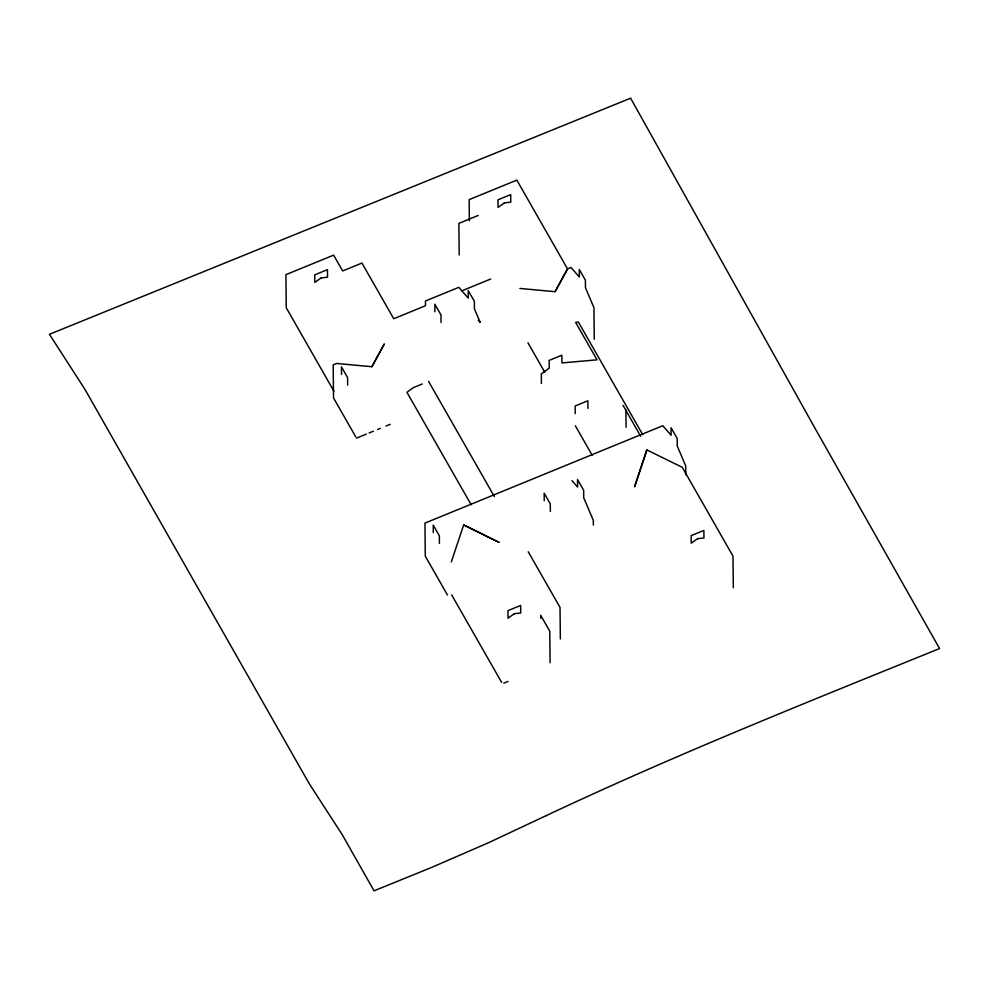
<?xml version="1.0" encoding="UTF-8"?>
<svg xmlns="http://www.w3.org/2000/svg" width="989" height="989" viewBox="0 0 989 989"><rect width="100%" height="100%" fill="white"/><g stroke="black" fill="none" stroke-linecap="round" stroke-linejoin="round"><path stroke-width="1.48" d="M646.855 449.908L634.567 486.848L646.88 449.921L682.262 467.315L732.985 556.115L733.319 587.676M451.343 561.876L463.656 524.936L499.037 542.343L463.656 524.936M371.864 366.696L384.325 343.937L371.889 366.709L336.631 363.47L333.182 364.879L333.528 397.949L355.706 436.792M555.101 291.656L567.55 268.909L570.999 267.5L579.356 277.031L579.282 269.478L585.401 280.196L585.476 287.75L593.944 307.678L594.278 339.239M478.182 215.466L458.871 223.378L459.205 254.939M461.653 290.914L490.668 279.034M422.278 383.979L413.217 387.688L406.949 392.312L471.197 504.81M356.473 438.127L366.313 434.097M369.132 432.947L373.348 431.216M377.563 429.498L380.382 428.348M386.007 426.036L390.222 424.318M503.809 683.176L508.012 681.446M519.855 288.442L555.089 291.681L567.55 268.909L516.839 180.109L469.145 199.642L469.367 220.683M478.268 320.201L480.172 322.365L474.423 308.84L474.349 301.286L468.23 290.568L468.304 298.134L458.834 287.329L425.468 300.99L425.517 305.712L393.746 318.73L361.949 263.062L342.651 270.961L333.614 255.137L285.908 274.67L286.254 307.74L333.948 391.236M571.939 480.592L577.613 487.058L577.527 479.504L583.646 490.21L583.733 497.776L593.326 520.35L593.375 525.072M642.677 434.604L578.417 322.093L575.61 322.34L597.035 359.835L561.937 362.926L561.851 355.212L549.142 360.416L549.229 368.131L541.304 373.929L541.403 383.509M623.045 405.391L640.637 436.186M527.941 342.763L544.766 372.223M575.363 425.814L592.188 455.274M528.225 551.751L560.021 607.419L560.355 638.981M428.583 381.395L494.364 496.577M451.689 594.945L501.646 682.422M447.473 595.019L425.295 556.177L424.949 523.107L662.766 425.727L671.123 435.259L671.049 427.705L677.168 438.411L677.242 445.977L685.711 465.906L685.81 474.93M625.901 409.57L626.086 427.285M587.948 408.469L587.874 400.768L575.165 405.972L575.239 413.674M550.366 511.437L550.28 503.883L544.16 493.165L544.247 500.718M550.082 662.717L549.748 631.143L540.711 615.319L540.748 618.323M441.057 322.501L440.983 314.947L434.863 304.229L434.937 311.795M439.425 543.357L439.351 535.803L433.231 525.085L433.306 532.651M347.658 385.129L347.584 377.575L341.465 366.857L341.539 374.423M321.165 277.921L314.836 282.409L314.749 274.855L327.458 269.651L327.544 277.204L321.165 277.921M504.402 202.893L498.06 207.381L497.986 199.827L510.695 194.623L510.769 202.176L504.402 202.893M514.342 613.712L508.012 618.212L507.938 610.646L520.647 605.441L520.721 613.007L514.342 613.712M697.579 538.684L691.237 543.184L691.163 535.618L703.871 530.413L703.958 537.979L697.579 538.684M545.792 815.826L488.813 842.603L431.427 867.514L374.052 890.817L342.342 834.864L309.211 783.647L84.943 389.357L49.45 334.307L630.623 98.183L815.566 429.275L939.55 648.549C807.37 702.141 674.844 754.99 545.792 815.826"/></g></svg>
